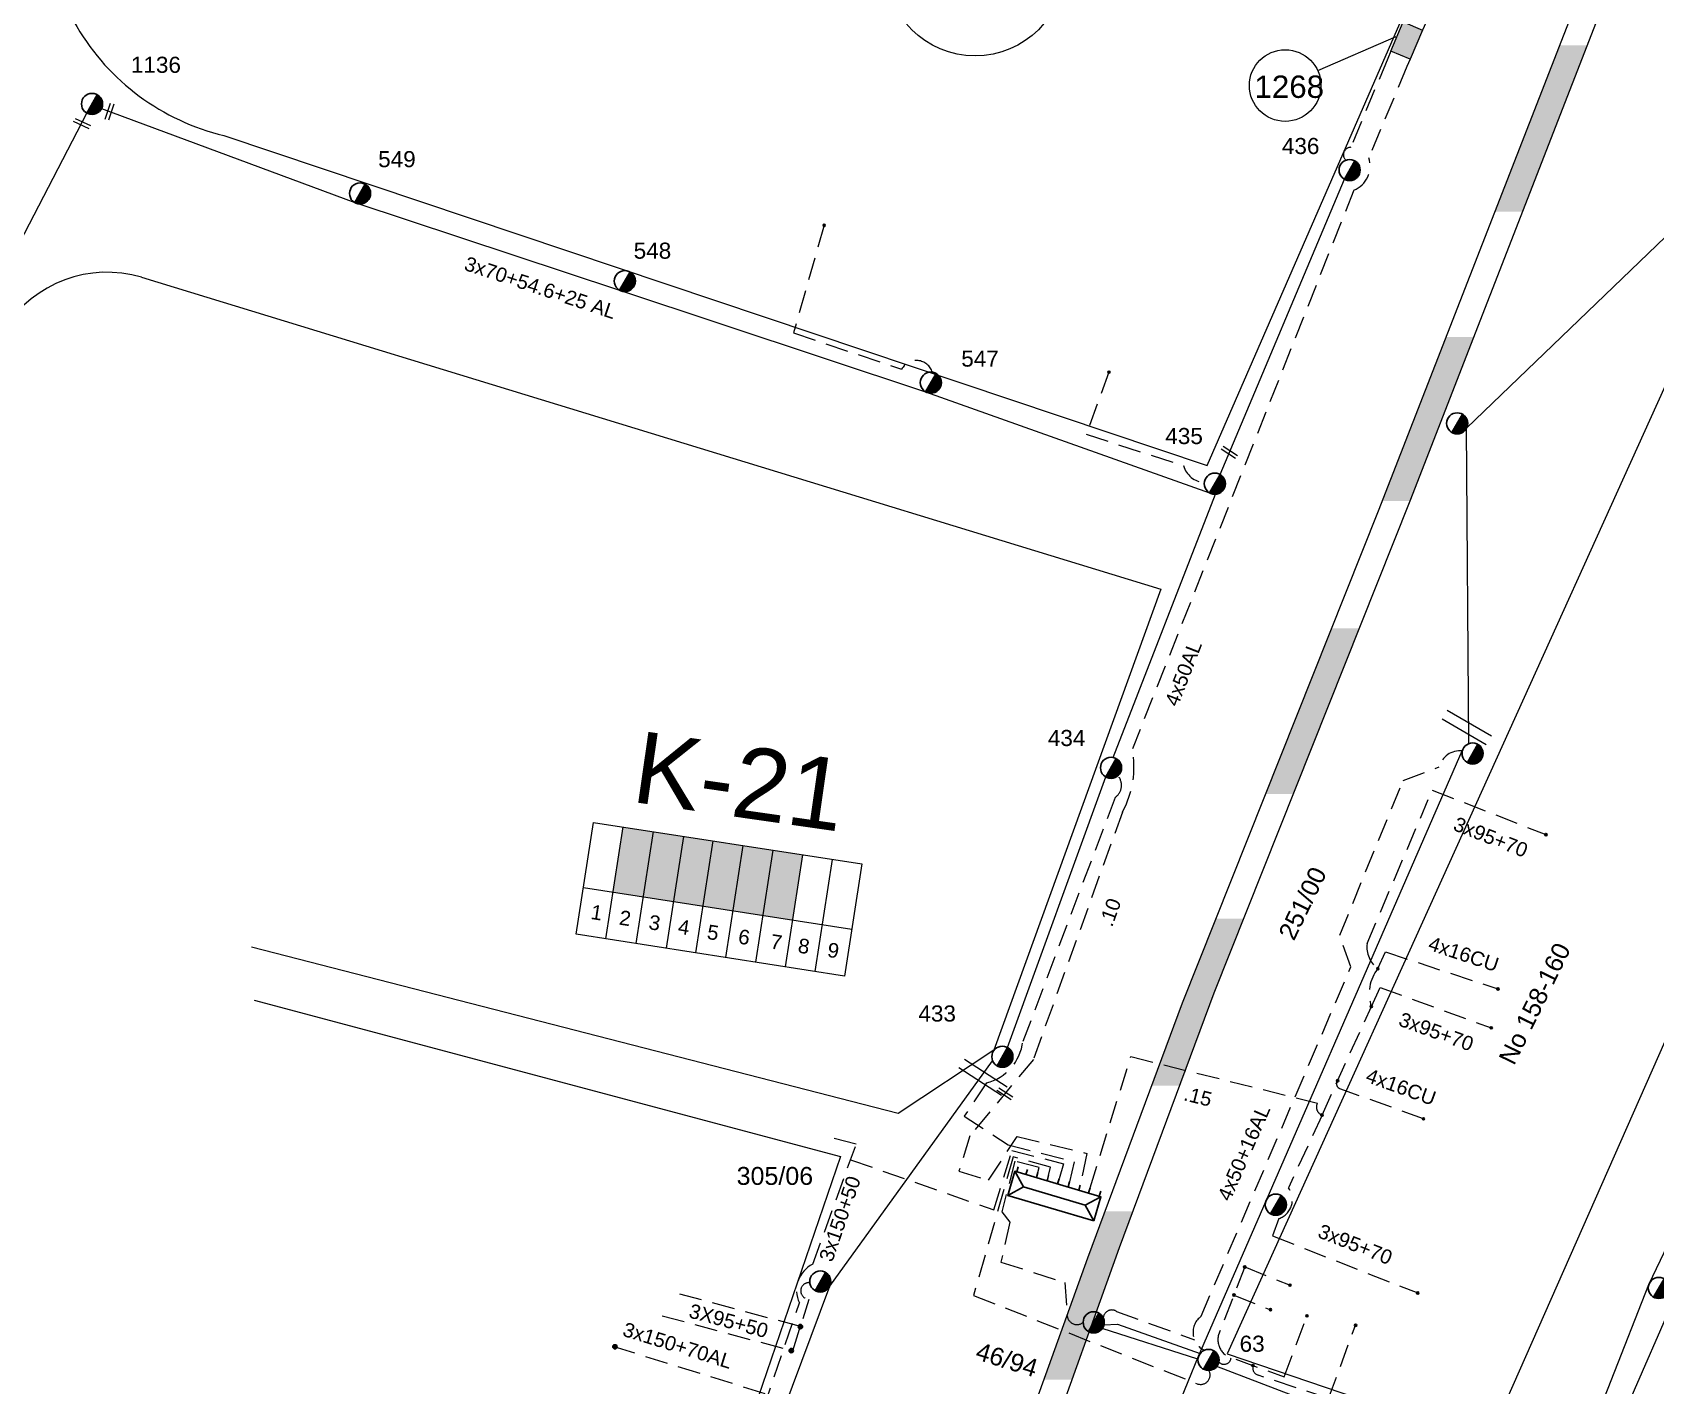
# Model space of a CAD drawing. Header units: millimetres. Extents: x 1421 to 7547, y 822 to 1873.
# Drawn here: x 6172.1 to 6353.4, y 1087.5 to 1238.6 of the extents above; entities that cross this region are included whole.
import ezdxf
from ezdxf.enums import TextEntityAlignment as Align

# ---------------------------------------------------------------- set-up
doc = ezdxf.new("R2010")
doc.units = ezdxf.units.MM
doc.linetypes.add('DASHED', pattern=[19.05, 12.7, -6.35])
doc.layers.get('0').update_dxf_attribs({"lineweight": 30})
for name, color, linetype, lineweight in [('3x150+50', 7, 'Continuous', 30), ('3x95+70', 7, 'DASHED', 30), ('4x16CU', 7, 'Continuous', 30), ('4x50+13_5', 7, 'Continuous', 30), ('4x50AL', 7, 'Continuous', 30), ('Link Box 4 Διευθύνσεων', 7, 'Continuous', 30), ('Pillar OTE', 7, 'Continuous', 30), ('TEXT_ΚΑΛΩΔΙΩΝ', 7, 'Continuous', 30), ('Άγνωστα', 7, 'Continuous', 30), ('Άγνωστο Υπόγειο Καλώδιο', 7, 'DASHED', 30), ('Γυμνά εναέρια ΧΤ και ΦΟΠ (3Φ)   4x50+16AL', 7, 'Continuous', 30), ('Καλωδια ΧΤ  3X95+50', 7, 'Continuous', 30), ('Καλώδια ΧΤ   3x150+50CU', 7, 'DASHED', 30), ('Καλώδια ΧΤ   3x150+70AL', 7, 'DASHED', 30), ('Καλώδια ΧΤ   3x150AL+50CU', 7, 'DASHED', 30), ('Μηχανική τομή', 7, 'Continuous', 30), ('Στύλος ΦΜ', 7, 'Continuous', 30), ('Στύλος ΦΜ @ 1', 7, 'Continuous', 30), ('Συνδέσεις', 7, 'Continuous', 30), ('Συνεστραμμένα ΧΤ   3x70+54.6+25 AL', 7, 'SYN_LINE', 30), ('Τομή', 7, 'Continuous', 30), ('Υποσταθμός πόλεως', 7, 'Continuous', 30), ('Υπόβαθρο ΔΕΗ', 7, 'Continuous', 30), ('Υπόγεια Καλώδια Δικτύου ΧΤ   .10', 7, 'DASHED', 30), ('Υπόγεια Καλώδια Δικτύου ΧΤ   .15', 7, 'DASHED', 30)]:
    doc.layers.add(name, color=color, linetype=linetype, lineweight=lineweight)
doc.styles.get("Standard").update_dxf_attribs({"font": 'arial.ttf'})
doc.linetypes.add('SYN_LINE', pattern='A,0.5,-0.0001,["/\\/\\/\\/",Standard,S=0.1,R=0,X=0,Y=-0.05],-0.25', length=0.7501)

# ---------------------------------------------------------------- blocks, each defined once
blk = doc.blocks.new('ΥΠΑΡΧΩΝ ΤΣΙΜΕΝΤΕΝΙΟΣ ΣΤΥΛΟΣ')
at = {"layer": 'Στύλος ΦΜ'}
blk.add_hatch(color=7, dxfattribs=at).paths.add_polyline_path([(-1.29, -2.28, 0.574793), (2.62, 0, 0.268822), (1.3, 2.27)])
at = {"layer": 'Στύλος ΦΜ', "color": 7}
blk.add_line((-1.29, -2.28), (1.3, 2.27), dxfattribs=at)
blk.add_circle((0, 0), 2.62, dxfattribs=at)
at = {"layer": 'Στύλος ΦΜ', "flags": 4}
for tag, p in [('ΑΡΙΘΜΟΣ', (-4.68, 8.05)), ('ΤΥΠΟΣ', (-4.91, 3.03))]:
    blk.add_attdef(tag, p, '', height=4, dxfattribs=at)
blk = doc.blocks.new('LINK BOX 4 ΑΝΑΧΩΡΗΣΕΩΝ')
at = {"layer": 'Link Box 4 Διευθύνσεων', "lineweight": -3, "ltscale": 40}
blk.add_hatch(color=256, dxfattribs=at).paths.add_polyline_path([(-3.54, 0), (-3.54, -4.67), (3.54, -4.67), (3.54, 0)])
for p, q in [((-3.54, 0), (-5.33, 0)), ((5.33, 0), (3.54, 0)), ((-3.54, -4.67), (-5.33, -4.67)), ((5.33, -4.67), (3.54, -4.67))]:
    blk.add_line(p, q, dxfattribs=at)
blk.add_lwpolyline([(-3.54, -4.67), (-3.54, 0), (3.54, 0), (3.54, -4.67)], close=True, dxfattribs=at)
blk = doc.blocks.new('ΥΠΟΣΤΑΘΜΟΣ ΠΟΛΕΩΣ 9 ΑΝΑΧΩΡΗΣΕΩΝ')
at = {"layer": 'Υποσταθμός πόλεως', "ltscale": 40}
for p, q in [((-9.63, -2.82), (-9.63, -4)), ((-7.12, -2.82), (-7.12, -4)), ((-4.84, -2.82), (-4.84, -4)), ((-2.36, -2.82), (-2.36, -4)), ((0.09, -2.82), (0.09, -4)), ((2.55, -2.82), (2.55, -4)), ((5.02, -2.82), (5.02, -4)), ((7.48, -2.82), (7.48, -4)), ((9.61, -2.82), (9.61, -4))]:
    blk.add_line(p, q, dxfattribs=at)
blk.add_lwpolyline([(-10.02, 2.82), (10.02, 2.82), (10.02, -2.82), (-10.02, -2.82)], close=True, dxfattribs=at)
for points in [[(-7.21, 0), (-10.02, 2.82)], [(-10.02, -2.82), (-7.21, 0)], [(-7.21, 0), (7.21, 0)], [(7.21, 0), (10.02, 2.82)], [(10.02, -2.82), (7.21, 0)]]:
    blk.add_lwpolyline(points, dxfattribs=at)
at = {"layer": 'Υποσταθμός πόλεως', "linetype": 'SYN_LINE', "ltscale": 40, "flags": 1}
for tag, p in [('ΜΕΤΑΣΧΗΜΑΤΙΣΜΟΣ', (10.79, 1.71)), ('ΙΣΧΥΣ', (10.77, -1.08)), ('ΑΡΙΘΜΟΣ', (10.89, -3.8))]:
    blk.add_attdef(tag, p, '', height=1.8, dxfattribs=at)
blk = doc.blocks.new('ΤΟΜΗ')
at = {"layer": 'Τομή', "lineweight": -3, "ltscale": 40}
for p, q in [((-11.37, 1.1), (11.37, 1.1)), ((11.37, -3.57), (-11.37, -3.57))]:
    blk.add_line(p, q, dxfattribs=at)
blk = doc.blocks.new('ΜΗΧΑΝΙΚΗ ΤΟΜΗ')
at = {"layer": 'Μηχανική τομή', "lineweight": -3, "ltscale": 40}
for p, q in [((-3.78, 1.15), (3.8, 1.15)), ((3.8, -0.4), (-3.78, -0.4))]:
    blk.add_line(p, q, dxfattribs=at)
blk = doc.blocks.new('_ΣΥΝΔΕΣΗ')
at = {"layer": 'Συνδέσεις', "linetype": 'SYN_LINE', "ltscale": 40}
blk.add_hatch(color=256, dxfattribs=at).paths.add_polyline_path([(0.5, -0.01, 1), (-0.5, -0.01, 1)])
at = {"layer": 'Συνδέσεις'}
blk.add_circle((0, -0.01), 0.5, dxfattribs=at)

msp = doc.modelspace()

# ---------------------------------------------------------------- hatches: boundary and pattern name
at = {"layer": 'Καλώδια ΧΤ   3x150+50CU', "linetype": 'DASHED', "lineweight": -3, "ltscale": 0.2}
h = msp.add_hatch(color=6, dxfattribs=at)
h.dxf.hatch_style = 1
h.paths.add_polyline_path([(6236.94, 1142.59), (6240.34, 1142.06), (6241.47, 1149.34), (6238.07, 1149.86)])
h = msp.add_hatch(color=5, dxfattribs=at)
h.dxf.hatch_style = 1
h.paths.add_polyline_path([(6240.34, 1142.06), (6243.74, 1141.53), (6244.87, 1148.81), (6241.47, 1149.34)])
h = msp.add_hatch(color=1, dxfattribs=at)
h.dxf.hatch_style = 1
h.paths.add_polyline_path([(6248.12, 1148.3), (6244.87, 1148.81), (6243.74, 1141.53), (6247, 1141.02)])
h = msp.add_hatch(color=133, dxfattribs=at)
h.dxf.hatch_style = 1
h.paths.add_polyline_path([(6250.34, 1140.5), (6251.47, 1147.79), (6248.12, 1148.3), (6247, 1141.02)])
h = msp.add_hatch(color=30, dxfattribs=at)
h.dxf.hatch_style = 1
h.paths.add_polyline_path([(6254.83, 1147.27), (6251.47, 1147.79), (6250.34, 1140.5), (6253.7, 1139.98)])
h = msp.add_hatch(color=151, dxfattribs=at)
h.dxf.hatch_style = 1
h.paths.add_polyline_path([(6258.13, 1146.75), (6254.83, 1147.27), (6253.7, 1139.98), (6256.99, 1139.46)])
at = {"layer": 'Υπόβαθρο ΔΕΗ', "lineweight": -3}
h = msp.add_hatch(color=256, dxfattribs=at)
h.dxf.hatch_style = 1
h.paths.add_polyline_path([(6320.31, 1172.06), (6317.22, 1172.06), (6309.85, 1153.54), (6312.94, 1153.54)])
h.paths.add_polyline_path([(6333.09, 1204.58), (6330, 1204.58), (6322.87, 1186.27), (6325.97, 1186.27)])
h.paths.add_polyline_path([(6345.77, 1237.14), (6342.67, 1237.14), (6335.43, 1218.56), (6338.53, 1218.56)])
h.paths.add_polyline_path([(6358.53, 1269.66), (6355.44, 1269.66), (6349.53, 1254.79), (6348.11, 1251.12), (6351.21, 1251.12), (6353.06, 1255.89)])
h.paths.add_polyline_path([(6371.43, 1302.13), (6368.34, 1302.13), (6360.98, 1283.6), (6364.07, 1283.6)])
h = msp.add_hatch(color=256, dxfattribs=at)
h.dxf.hatch_style = 1
h.paths.add_polyline_path([(6283.35, 1073.92), (6280.17, 1073.92), (6274.12, 1054.86), (6277.31, 1054.86)])
h.paths.add_polyline_path([(6293.52, 1102.91), (6295.01, 1106.92), (6291.89, 1106.92), (6289.96, 1101.74), (6285.07, 1088.12), (6288.21, 1088.12)])
h.paths.add_polyline_path([(6304.1, 1131.35), (6307.39, 1139.61), (6304.3, 1139.61), (6300.56, 1130.22), (6297.12, 1120.97), (6300.24, 1120.97)])

# ---------------------------------------------------------------- linework, layer by layer
at = {"layer": '3x150+50', "color": 27, "linetype": 'DASHED', "lineweight": -3, "ltscale": 0.2}
msp.add_lwpolyline([(6323.47, 1235.69), (6319.36, 1225.76, 0.68871), (6318.8, 1224.32, -7.979341)], format="xyb", dxfattribs=at)
at = {"layer": '3x150+50', "color": 7, "linetype": 'DASHED', "lineweight": -3, "ltscale": 0.2}
msp.add_lwpolyline([(6302.98, 1091.42, -0.560234), (6302.62, 1095.21), (6319.35, 1134.23), (6318.11, 1137.79), (6325.21, 1155.06), (6329.21, 1156.57, -0.370774), (6331.8, 1158.35, 1.381249)], format="xyb", dxfattribs=at)
at = {"layer": '3x150+50', "color": 5, "linetype": 'DASHED', "lineweight": -3, "ltscale": 0.2}
msp.add_lwpolyline([(6244.59, 1060.99), (6248.98, 1071.01, -0.469565), (6251.26, 1077.62), (6257.76, 1096.71, -0.410081), (6259.27, 1101.04), (6264.1, 1114.43), (6260.71, 1115.3)], format="xyb", dxfattribs=at)
at = {"layer": '3x95+70', "color": 6, "lineweight": -3, "ltscale": 0.2}
for points in [[(6328.45, 1153.98), (6341.13, 1149.01)], [(6321.65, 1129.81), (6322.62, 1131.94), (6335.04, 1127.43)], [(6310.62, 1104.19), (6326.83, 1097.82)]]:
    msp.add_lwpolyline(points, dxfattribs=at)
at = {"layer": '4x16CU', "color": 6, "linetype": 'DASHED', "lineweight": -3, "ltscale": 0.2}
msp.add_lwpolyline([(6322.37, 1134.05), (6323.24, 1135.91), (6335.78, 1131.77)], dxfattribs=at)
msp.add_lwpolyline([(6327.47, 1117.27), (6318.13, 1120.63, -0.513994), (6317.88, 1121.51, -0.932073)], format="xyb", dxfattribs=at)
at = {"layer": '4x50+13_5', "color": 62, "lineweight": -3, "ltscale": 0.2}
msp.add_lwpolyline([(6344.23, 1077.34), (6352.64, 1098.77), (6361.63, 1117.57), (6371.38, 1140.31), (6384.37, 1169.36), (6397.91, 1199.77)], dxfattribs=at)
at = {"layer": '4x50AL', "color": 27, "lineweight": -3, "ltscale": 0.2}
msp.add_lwpolyline([(6304.75, 1189.22), (6318.64, 1222.2)], dxfattribs=at)
at = {"layer": '4x50AL', "color": 30, "lineweight": -3, "ltscale": 0.2}
for points in [[(6292.79, 1157.63), (6304.22, 1187.02)], [(6281.01, 1125.23), (6291.99, 1155.45)]]:
    msp.add_lwpolyline(points, dxfattribs=at)
at = {"layer": 'Pillar OTE', "lineweight": -3, "ltscale": 40}
for points in [[(6232.84, 1137.88), (6234.78, 1150.37), (6264.75, 1145.73), (6262.81, 1133.21), (6232.84, 1137.88)], [(6236.13, 1137.37), (6238.07, 1149.86)], [(6239.53, 1136.84), (6241.47, 1149.34)], [(6242.93, 1136.31), (6244.87, 1148.81)], [(6246.19, 1135.8), (6248.12, 1148.3)], [(6249.53, 1135.28), (6251.47, 1147.79)], [(6252.89, 1134.76), (6254.83, 1147.27)], [(6256.19, 1134.24), (6258.13, 1146.75)], [(6259.53, 1133.72), (6261.47, 1146.24)], [(6233.65, 1143.1), (6263.62, 1138.43)]]:
    msp.add_lwpolyline(points, dxfattribs=at)
at = {"layer": 'Άγνωστο Υπόγειο Καλώδιο', "color": 30, "lineweight": -3, "ltscale": 0.2}
for points in [[(6260.53, 1217.06), (6257.11, 1205.03), (6269.18, 1200.99, -0.660562), (6272.61, 1200.64, 2.334199)], [(6292.34, 1200.65), (6289.79, 1193.71), (6300.68, 1190.21, 0.329638), (6302.99, 1188.35, -2.105752)]]:
    msp.add_lwpolyline(points, format="xyb", dxfattribs=at)
at = {"layer": 'Άγνωστο Υπόγειο Καλώδιο', "color": 7, "lineweight": -3, "ltscale": 0.2}
for points in [[(6307.5, 1100.72), (6304.56, 1093.13, 0.450647), (6306.49, 1090.42), (6311.92, 1088.44), (6311.92, 1088.44)], [(6304.61, 1090.12, 0.644728), (6305.97, 1090.54, -3.088312)], [(6316.87, 1086.05), (6309, 1088.63, -0.404625), (6308.43, 1089.71, -1.97486)]]:
    msp.add_lwpolyline(points, format="xyb", dxfattribs=at)
for points in [[(6307.5, 1100.72), (6312.56, 1098.69)], [(6306.29, 1097.59), (6310.38, 1095.95)], [(6311.92, 1088.44), (6314.46, 1095.27)], [(6316.87, 1086.05), (6319.88, 1094.22)]]:
    msp.add_lwpolyline(points, dxfattribs=at)
at = {"layer": 'Γυμνά εναέρια ΧΤ και ΦΟΠ (3Φ)   4x50+16AL', "color": 27, "lineweight": -3, "ltscale": 0.2}
for points in [[(6332.54, 1159.18), (6332.28, 1194.38), (6363.17, 1224.11)], [(6251.79, 1073.46), (6261.15, 1098.57), (6279.34, 1123.76)]]:
    msp.add_lwpolyline(points, dxfattribs=at)
at = {"layer": 'Γυμνά εναέρια ΧΤ και ΦΟΠ (3Φ)   4x50+16AL', "color": 1, "lineweight": -3, "ltscale": 0.2}
msp.add_lwpolyline([(6293.11, 1068.13), (6302.35, 1090.75), (6331.8, 1158.35)], dxfattribs=at)
at = {"layer": 'Γυμνά εναέρια ΧΤ και ΦΟΠ (3Φ)   4x50+16AL', "color": 133, "lineweight": -3, "ltscale": 0.2}
msp.add_lwpolyline([(6342.57, 1076.8), (6319.66, 1083.77), (6304.38, 1089.61)], dxfattribs=at)
at = {"layer": 'Καλωδια ΧΤ  3X95+50', "color": 27, "linetype": 'DASHED', "lineweight": -3, "ltscale": 0.2}
msp.add_lwpolyline([(6242.42, 1095.28), (6257.03, 1091.35), (6258.84, 1097.13, -1.052204), (6258.92, 1098.97, 8.10314)], format="xyb", dxfattribs=at)
msp.add_lwpolyline([(6257.88, 1094.07), (6243.58, 1097.91)], dxfattribs=at)
at = {"layer": 'Καλώδια ΧΤ   3x150+70AL', "color": 6, "lineweight": -3, "ltscale": 0.2}
for points in [[(6322.37, 1134.05, -0.274071), (6321.16, 1136.83), (6328, 1152.93)], [(6321.65, 1129.81, -0.253486), (6322.37, 1134.05, 1.064387)], [(6316.14, 1117.69), (6312.38, 1109.55, -0.50894), (6311.32, 1106.13), (6310.62, 1104.19)]]:
    msp.add_lwpolyline(points, format="xyb", dxfattribs=at)
msp.add_lwpolyline([(6316.14, 1117.69), (6321.65, 1129.81)], dxfattribs=at)
at = {"layer": 'Καλώδια ΧΤ   3x150+70AL', "color": 173, "lineweight": -3, "ltscale": 0.2}
msp.add_lwpolyline([(6236.92, 1091.87), (6257.25, 1085.56), (6245.78, 1048.48), (6246.36, 1047.02), (6243.32, 1036.96), (6242.17, 1037.27, -0.42258), (6240.2, 1037.11, 15.989362)], format="xyb", dxfattribs=at)
at = {"layer": 'Καλώδια ΧΤ   3x150AL+50CU', "color": 5, "lineweight": -3, "ltscale": 0.2}
msp.add_lwpolyline([(6263.48, 1112.7), (6279.48, 1107.09), (6281.5, 1113.74), (6287.27, 1112.24), (6286.76, 1110.57)], dxfattribs=at)
at = {"layer": 'Καλώδια ΧΤ   3x150AL+50CU', "color": 1, "lineweight": -3, "ltscale": 0.2}
msp.add_lwpolyline([(6285.58, 1110.92), (6285.82, 1111.87), (6281.64, 1113.02), (6277.21, 1097.55), (6302.19, 1087.68, 0.703601), (6303.5, 1089.16, 3.234819)], format="xyb", dxfattribs=at)
at = {"layer": 'Καλώδια ΧΤ   3x150AL+50CU', "color": 133, "lineweight": -3, "ltscale": 0.2}
for points in [[(6284.4, 1111.27), (6284.55, 1111.82), (6281.83, 1112.52), (6280.37, 1106.89), (6281.25, 1105.73), (6280.27, 1101.27), (6287.39, 1099), (6287.67, 1095.31, 0.597834), (6289.45, 1094.52, 2.917733)], [(6291.69, 1095.04, -0.563077), (6293.19, 1095.76), (6301.89, 1092.59)]]:
    msp.add_lwpolyline(points, format="xyb", dxfattribs=at)
at = {"layer": 'Συνεστραμμένα ΧΤ   3x70+54.6+25 AL', "color": 30, "lineweight": -3, "ltscale": 20}
for points in [[(6118.65, 1156.9), (6140.81, 1163.09), (6152.57, 1182.09), (6164.75, 1203.79), (6178.17, 1229.59)], [(6179.8, 1230.08), (6208.11, 1219.59), (6237.68, 1209.8), (6271.86, 1198.45), (6303.58, 1187.17)]]:
    msp.add_lwpolyline(points, dxfattribs=at)
at = {"layer": 'Συνεστραμμένα ΧΤ   3x70+54.6+25 AL', "color": 7, "linetype": 'SYN_LINE', "lineweight": -3, "ltscale": 12}
for points in [[(6302.28, 1090.42), (6291.58, 1093.85)], [(6291.78, 1094.27), (6293.28, 1094.34), (6302.53, 1091.07)]]:
    msp.add_lwpolyline(points, dxfattribs=at)
at = {"layer": 'Υπόβαθρο ΔΕΗ', "lineweight": -3, "ltscale": 0.2}
msp.add_line((6303.32, 1190.21), (6346.98, 1290.43), dxfattribs=at)
at = {"layer": 'Υπόβαθρο ΔΕΗ', "linetype": 'Continuous', "lineweight": -3, "ltscale": 0.2}
for points in [[(6148.45, 842.92), (6198.29, 902.27), (6211.98, 920.68), (6230.32, 947.92), (6241.74, 968.83), (6248.39, 982.82), (6257.7, 1006.01), (6265.9, 1028.93), (6281.61, 1078.49), (6289.96, 1101.74), (6300.56, 1130.22), (6322.44, 1185.17), (6349.53, 1254.79)], [(6151.49, 843.2), (6201.39, 902.62), (6215.17, 921.16), (6233.62, 948.57), (6245.15, 969.68), (6251.88, 983.82), (6261.24, 1007.15), (6269.48, 1030.18), (6285.2, 1079.74), (6293.52, 1102.91), (6304.1, 1131.35), (6325.97, 1186.27), (6353.06, 1255.89)]]:
    msp.add_lwpolyline(points, dxfattribs=at)
at = {"layer": 'Υπόβαθρο ΔΕΗ', "lineweight": -3}
msp.add_lwpolyline([(6315.66, 1234.33), (6324.41, 1238.13)], dxfattribs=at)
at = {"layer": 'Υπόβαθρο ΔΕΗ', "lineweight": -3, "ltscale": 0.2}
for points in [[(6193.48, 1227.09), (6303.32, 1190.21)], [(6184.29, 1211.26), (6298.14, 1176.4), (6279.47, 1124.95), (6268.81, 1117.87), (6196.56, 1136.42)], [(6334.67, 1081.13), (6388.4, 1202.77), (6360.34, 1212.11), (6305.55, 1091.04), (6334.67, 1081.13)], [(6375.36, 1068.53), (6426.01, 1190.67), (6400.01, 1199.21), (6346.92, 1077.59), (6375.36, 1068.53)], [(6196.85, 1130.52), (6262.37, 1113.05), (6235.74, 1035.24), (6208.37, 1048.82), (6169.56, 1000.01), (6086.36, 1064.77)]]:
    msp.add_lwpolyline(points, dxfattribs=at)
msp.add_circle((6277.38, 1245.97), 10, dxfattribs=at)
at = {"layer": 'Υπόβαθρο ΔΕΗ', "lineweight": -3}
msp.add_circle((6312.02, 1232.66), 4, dxfattribs=at)
at = {"layer": 'Υπόβαθρο ΔΕΗ', "lineweight": -3, "ltscale": 0.2}
for centre, radius, start, end in [((6199.57, 1252.5), 26.14, 164.4388, 256.5378), ((6180.45, 1198.18), 13.63, 73.6718, 147.1234)]:
    msp.add_arc(centre, radius, start, end, dxfattribs=at)
at = {"layer": 'Υπόγεια Καλώδια Δικτύου ΧΤ   .10', "color": 151, "lineweight": -3, "ltscale": 0.2}
msp.add_lwpolyline([(6325.62, 1234.77), (6321.36, 1224.6, -0.394626), (6319.68, 1220.96), (6294.95, 1158.57, -0.171369), (6293.84, 1151.52), (6283.89, 1123.91), (6276.8, 1115.35), (6275.57, 1111.41), (6278.89, 1110.43), (6282.08, 1115.31), (6289.87, 1113.4), (6289.13, 1109.87)], format="xyb", dxfattribs=at)
at = {"layer": 'Υπόγεια Καλώδια Δικτύου ΧΤ   .10', "color": 30, "lineweight": -3, "ltscale": 0.2}
msp.add_lwpolyline([(6293.34, 1155.58, -0.447163), (6293.03, 1153.16), (6282.72, 1125.91, -0.309477), (6278.65, 1121.27), (6276.17, 1117.56), (6281.09, 1114.37), (6288.46, 1112.48), (6287.94, 1110.23)], format="xyb", dxfattribs=at)
at = {"layer": 'Υπόγεια Καλώδια Δικτύου ΧΤ   .15', "color": 6, "lineweight": -3, "ltscale": 0.2}
msp.add_lwpolyline([(6290.22, 1109.55), (6294.77, 1124.21), (6315.62, 1119.02, 0.461963), (6316.14, 1117.69, 2.43361)], format="xyb", dxfattribs=at)

# ---------------------------------------------------------------- block references
at = {"layer": 'Link Box 4 Διευθύνσεων', "lineweight": -3, "xscale": 0.4999999999999996, "yscale": 0.4999999999999996, "zscale": 0.4999999999999996, "rotation": 66.86097162993413}
msp.add_blockref('LINK BOX 4 ΑΝΑΧΩΡΗΣΕΩΝ', (6324.52, 1238.14), dxfattribs=at)
at = {"layer": 'Μηχανική τομή', "lineweight": -3}
for p, xscale, yscale, zscale, rotation in [((6180.61, 1229.78), 0.249999999999919, 0.249999999999919, 0.249999999999919, 251.309785365509), ((6177.6, 1228.33), 0.2499999999999189, 0.2499999999999189, 0.2499999999999189, 335.4047319095818), ((6305.83, 1191.77), 0.2499999999999188, 0.2499999999999188, 0.2499999999999188, 146.8414989492192), ((6280.77, 1120.14), 0.2499999999999188, 0.2499999999999188, 0.2499999999999188, 146.8414989492192)]:
    msp.add_blockref('ΜΗΧΑΝΙΚΗ ΤΟΜΗ', p, dxfattribs=dict(at, xscale=xscale, yscale=yscale, zscale=zscale, rotation=rotation))
at = {"layer": 'Στύλος ΦΜ @ 1', "lineweight": -3, "ltscale": 40}
ref = msp.add_blockref('ΥΠΑΡΧΩΝ ΤΣΙΜΕΝΤΕΝΙΟΣ ΣΤΥΛΟΣ', (6178.75, 1230.61), dxfattribs=dict(at, xscale=0.4499999999998181, yscale=0.4499999999998181, zscale=0.4499999999998181))
ref.add_attrib('ΤΥΠΟΣ', '1136', (6183.09, 1234.08), dxfattribs={"layer": 'Στύλος ΦΜ', "height": 1.8, "flags": 4})
ref = msp.add_blockref('ΥΠΑΡΧΩΝ ΤΣΙΜΕΝΤΕΝΙΟΣ ΣΤΥΛΟΣ', (6319.22, 1223.22), dxfattribs=dict(at, xscale=0.4499999999998181, yscale=0.4499999999998181, zscale=0.4499999999998181))
ref.add_attrib('ΤΥΠΟΣ', '436', (6311.65, 1225.01), dxfattribs={"layer": 'Στύλος ΦΜ', "height": 1.8, "flags": 4})
ref = msp.add_blockref('ΥΠΑΡΧΩΝ ΤΣΙΜΕΝΤΕΝΙΟΣ ΣΤΥΛΟΣ', (6208.69, 1220.61), dxfattribs=dict(at, xscale=0.4499999999998181, yscale=0.4499999999998181, zscale=0.4499999999998181))
ref.add_attrib('ΤΥΠΟΣ', '549', (6210.71, 1223.54), dxfattribs={"layer": 'Στύλος ΦΜ', "height": 1.8, "flags": 4})
ref = msp.add_blockref('ΥΠΑΡΧΩΝ ΤΣΙΜΕΝΤΕΝΙΟΣ ΣΤΥΛΟΣ', (6238.26, 1210.82), dxfattribs=dict(at, xscale=0.4499999999998181, yscale=0.4499999999998181, zscale=0.4499999999998181))
ref.add_attrib('ΤΥΠΟΣ', '548', (6239.25, 1213.32), dxfattribs={"layer": 'Στύλος ΦΜ', "height": 1.8, "flags": 4})
ref = msp.add_blockref('ΥΠΑΡΧΩΝ ΤΣΙΜΕΝΤΕΝΙΟΣ ΣΤΥΛΟΣ', (6272.44, 1199.48), dxfattribs=dict(at, xscale=0.4499999999998181, yscale=0.4499999999998181, zscale=0.4499999999998181))
ref.add_attrib('ΤΥΠΟΣ', '547', (6275.84, 1201.27), dxfattribs={"layer": 'Στύλος ΦΜ', "height": 1.8, "flags": 4})
at = {"layer": 'Στύλος ΦΜ @ 1', "lineweight": -3, "ltscale": 40, "xscale": 0.4499999999998181, "yscale": 0.4499999999998181, "zscale": 0.4499999999998181}
for p in [(6331.23, 1194.93), (6332.95, 1158.07), (6310.97, 1107.68), (6260.09, 1099.1), (6290.63, 1094.54)]:
    msp.add_blockref('ΥΠΑΡΧΩΝ ΤΣΙΜΕΝΤΕΝΙΟΣ ΣΤΥΛΟΣ', p, dxfattribs=at)
at = {"layer": 'Στύλος ΦΜ @ 1', "lineweight": -3, "ltscale": 40}
ref = msp.add_blockref('ΥΠΑΡΧΩΝ ΤΣΙΜΕΝΤΕΝΙΟΣ ΣΤΥΛΟΣ', (6304.16, 1188.2), dxfattribs=dict(at, xscale=0.4499999999998181, yscale=0.4499999999998181, zscale=0.4499999999998181))
ref.add_attrib('ΤΥΠΟΣ', '435', (6298.63, 1192.62), dxfattribs={"layer": 'Στύλος ΦΜ', "height": 1.8, "flags": 4})
ref = msp.add_blockref('ΥΠΑΡΧΩΝ ΤΣΙΜΕΝΤΕΝΙΟΣ ΣΤΥΛΟΣ', (6292.57, 1156.47), dxfattribs=dict(at, xscale=0.4499999999998181, yscale=0.4499999999998181, zscale=0.4499999999998181))
ref.add_attrib('ΤΥΠΟΣ', '434', (6285.51, 1158.9), dxfattribs={"layer": 'Στύλος ΦΜ', "height": 1.8, "flags": 4})
ref = msp.add_blockref('ΥΠΑΡΧΩΝ ΤΣΙΜΕΝΤΕΝΙΟΣ ΣΤΥΛΟΣ', (6280.43, 1124.2), dxfattribs=dict(at, xscale=0.4499999999998181, yscale=0.4499999999998181, zscale=0.4499999999998181))
ref.add_attrib('ΤΥΠΟΣ', '433', (6271.05, 1128.13), dxfattribs={"layer": 'Στύλος ΦΜ', "height": 1.8, "flags": 4})
ref = msp.add_blockref('ΥΠΑΡΧΩΝ ΤΣΙΜΕΝΤΕΝΙΟΣ ΣΤΥΛΟΣ', (6353.75, 1098.38), dxfattribs=dict(at, xscale=0.4499999999998181, yscale=0.4499999999998181, zscale=0.4499999999998181))
ref.add_attrib('ΤΥΠΟΣ', '68', (6356.63, 1095.96), dxfattribs={"layer": 'Στύλος ΦΜ', "height": 1.8, "flags": 4})
ref = msp.add_blockref('ΥΠΑΡΧΩΝ ΤΣΙΜΕΝΤΕΝΙΟΣ ΣΤΥΛΟΣ', (6303.46, 1090.34), dxfattribs=dict(at, xscale=0.4499999999998181, yscale=0.4499999999998181, zscale=0.4499999999998181))
ref.add_attrib('ΤΥΠΟΣ', '63', (6306.93, 1091.25), dxfattribs={"layer": 'Στύλος ΦΜ', "height": 1.8, "flags": 4})
at = {"layer": 'Συνδέσεις', "lineweight": -3}
for p, xscale, yscale, zscale in [((6260.53, 1217.06), 0.25, 0.25, 0.25), ((6292.34, 1200.65), 0.25, 0.25, 0.25), ((6341.14, 1149.01), 0.25, 0.25, 0.25), ((6322.37, 1134.05), 0.25, 0.25, 0.25), ((6335.79, 1131.78), 0.25, 0.25, 0.25), ((6321.65, 1129.81), 0.25, 0.25, 0.25), ((6335.04, 1127.43), 0.25, 0.25, 0.25), ((6317.88, 1121.52), 0.25, 0.25, 0.25), ((6316.14, 1117.7), 0.25, 0.25, 0.25), ((6327.47, 1117.27), 0.25, 0.25, 0.25), ((6307.5, 1100.72), 0.25, 0.25, 0.25), ((6312.56, 1098.69), 0.25, 0.25, 0.25), ((6306.29, 1097.59), 0.25, 0.25, 0.25), ((6326.83, 1097.82), 0.25, 0.25, 0.25), ((6310.38, 1095.95), 0.25, 0.25, 0.25), ((6314.46, 1095.27), 0.25, 0.25, 0.25), ((6257.88, 1094.07), 0.4777242751394019, 0.4777242751394019, 0.4777242751394019), ((6319.88, 1094.22), 0.25, 0.25, 0.25), ((6237.15, 1091.81), 0.4777242751394019, 0.4777242751394019, 0.4777242751394019), ((6256.85, 1091.39), 0.4777242751394019, 0.4777242751394019, 0.4777242751394019), ((6308.43, 1089.72), 0.25, 0.25, 0.25)]:
    msp.add_blockref('_ΣΥΝΔΕΣΗ', p, dxfattribs=dict(at, xscale=xscale, yscale=yscale, zscale=zscale))
at = {"layer": 'Τομή', "lineweight": -3, "xscale": 0.2499999999998872, "yscale": 0.2499999999998872, "zscale": 0.2499999999998872}
for p, rotation in [((6332.14, 1160.7), 149.9764780455501), ((6278.09, 1121.63), 147.0720111878512)]:
    msp.add_blockref('ΤΟΜΗ', p, dxfattribs=dict(at, rotation=rotation))
at = {"layer": 'Υποσταθμός πόλεως', "lineweight": -3, "xscale": 0.4999999999999998, "yscale": 0.4999999999999998, "zscale": 0.4999999999999998, "rotation": 163.5388503372115}
msp.add_blockref('ΥΠΟΣΤΑΘΜΟΣ ΠΟΛΕΩΣ 9 ΑΝΑΧΩΡΗΣΕΩΝ', (6286.24, 1108.64), dxfattribs=at)

# ---------------------------------------------------------------- texts
at = {"lineweight": -3, "ltscale": 30, "char_height": 1.63, "width": 11.2573, "attachment_point": 1, "rotation": 351.1945}
for s, insert in [('1', (6234.62, 1141.21)), ('2', (6237.8, 1140.58)), ('3', (6241.09, 1140.07)), ('4', (6244.36, 1139.57)), ('5', (6247.61, 1138.98)), ('6', (6251.09, 1138.47)), ('7', (6254.68, 1137.91)), ('8', (6257.76, 1137.46)), ('9', (6261.05, 1136.98))]:
    msp.add_mtext(s, dxfattribs=dict(at, insert=insert))
at = {"layer": 'TEXT_ΚΑΛΩΔΙΩΝ', "lineweight": -3, "ltscale": 0.2}
for s, rotation, p in [('3x70+54.6+25 AL', 341.6777, (6228.83, 1210.09)), ('4x50AL', 68.7464, (6300.64, 1167.02)), ('3x95+70', 338.6145, (6334.98, 1148.73)), ('.10', 70.1675, (6292.46, 1140.33)), ('4x16CU', 341.7501, (6331.96, 1135.67)), ('3x95+70', 340.048, (6328.9, 1127)), ('4x16CU', 340.2201, (6324.96, 1120.83)), ('.15', 346.0249, (6302.28, 1119.76)), ('4x50+16AL', 66.4584, (6307.4, 1113.48)), ('3x150+50', 70.962, (6262.28, 1106.11)), ('3x95+70', 338.5422, (6319.85, 1103.25)), (' 3X95+50', 344.9375, (6249.56, 1094.79)), ('3x150+70AL', 342.7514, (6244.16, 1091.96))]:
    msp.add_text(s, height=1.6, rotation=rotation, dxfattribs=at).set_placement(p, align=Align.MIDDLE_CENTER)
at = {"layer": 'Άγνωστα', "color": 7, "lineweight": -3, "insert": (6308.59, 1233.78), "char_height": 2.5, "attachment_point": 1}
msp.add_mtext_dynamic_manual_height_columns('1268', width=1.8, gutter_width=12.5, heights=[0.0453], dxfattribs=at)
at = {"layer": 'Υπόβαθρο ΔΕΗ', "lineweight": -3, "attachment_point": 1}
for s, width, insert, char_height, rotation in [('K-21', 30.8332, (6239.99, 1160.61), 8, 351.8144), ('251/00', 17.2548, (6311.19, 1137.93), 2, 64.0708), ('No 158-160', 17.2548, (6335.79, 1124.01), 2, 64.0708), ('46/94', 17.2548, (6277.9, 1092.37), 2, 342.7154)]:
    msp.add_mtext_dynamic_manual_height_columns(s, width=width, gutter_width=12.5, heights=[0], dxfattribs=dict(at, insert=insert, char_height=char_height, rotation=rotation))
at = {"layer": 'Υπόβαθρο ΔΕΗ', "lineweight": -3, "insert": (6250.75, 1111.89), "char_height": 2, "attachment_point": 1}
msp.add_mtext_dynamic_manual_height_columns('305/06', width=17.2548, gutter_width=12.5, heights=[0], dxfattribs=at)

doc.saveas('drawing.dxf')
